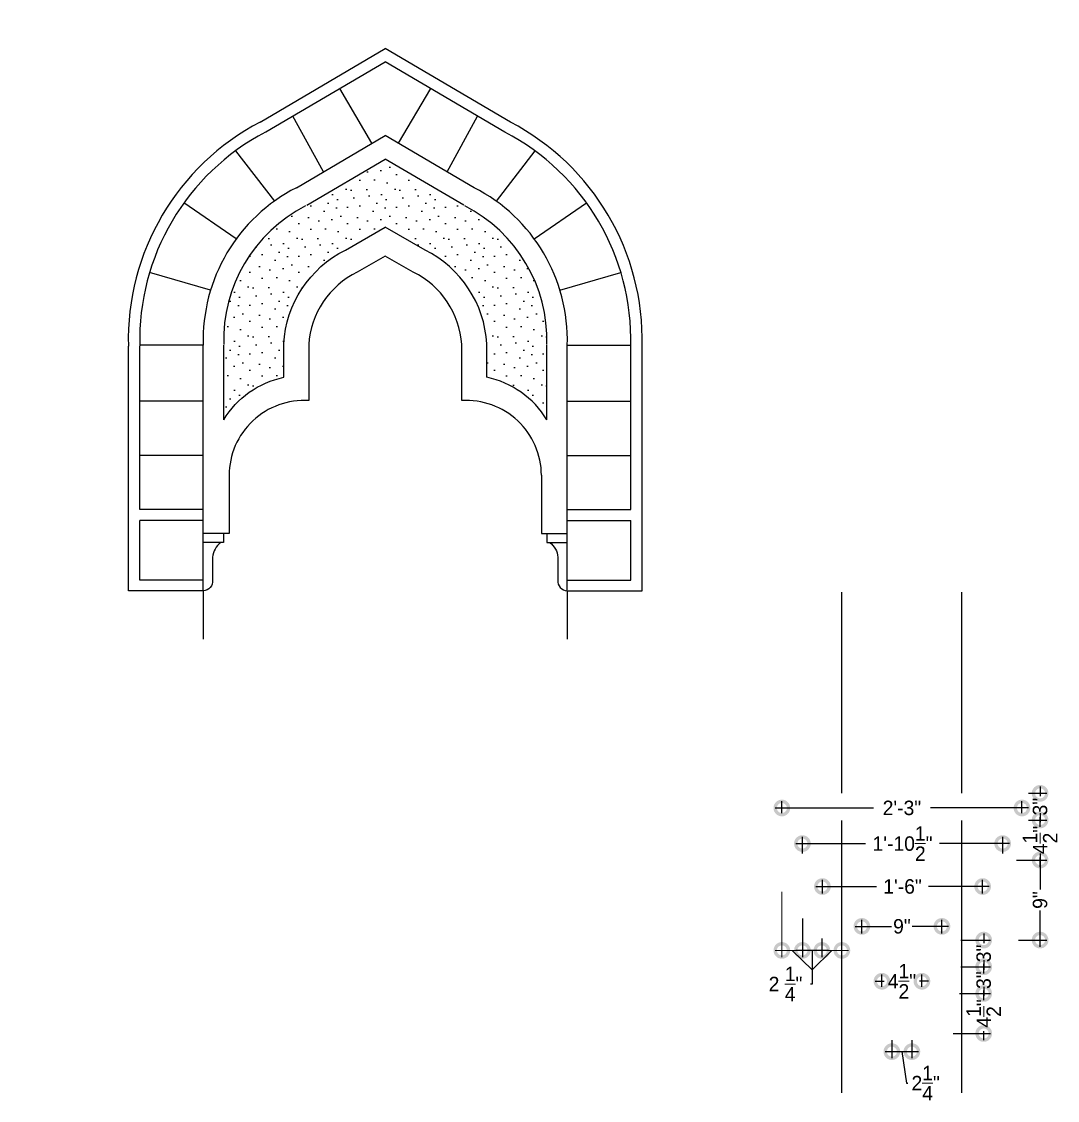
# Paper-space layout 'Layout3' of a CAD drawing. Header units: millimetres. Extents: x 394 to 1198, y 4 to 540.
# Drawn here: x 570.5 to 687, y 57.5 to 178.8 of the extents above; entities that cross this region are included whole.
import ezdxf
from ezdxf.xclip import XClip

# ---------------------------------------------------------------- set-up
doc = ezdxf.new("R2010")
doc.units = ezdxf.units.MM
doc.header["$XCLIPFRAME"] = 0
doc.layers.get('0').update_dxf_attribs({"color": 254})
doc.layers.add('Dim', color=7, linetype='Continuous', lineweight=9)
for name, color, linetype in [('ele', 43, 'Continuous'), ('ele1', 1, 'Continuous'), ('Pillar', 30, 'Continuous'), ('Text', 255, 'Continuous')]:
    doc.layers.add(name, color=color, linetype=linetype)
doc.dimstyles.new('¾ Scale', dxfattribs={"dimtxt": 1.625, "dimasz": 3, "dimexe": 0.75, "dimexo": 0.75, "dimgap": 0.09, "dimtad": 0, "dimdec": 3, "dimzin": 3, "dimdsep": 46, "dimlunit": 4, "dimtxsty": 'Standard', "dimblk": 'DOTSMALL', "dimcen": 0.09, "dimdle": 0.75, "dimadec": 0, "dimazin": 0, "dimtfac": 1, "dimtdec": 3, "dimtmove": 1, "dimatfit": 3, "dimfxl": 1, "dimtolj": 1, "dimtzin": 0, "dimarcsym": 0})

# ---------------------------------------------------------------- blocks, each defined once
blk = doc.blocks.new('Cangry')
at = {"color": 0, "linetype": 'ByBlock', "lineweight": -2, "ltscale": 3}
for p, q in [((13.5, 0), (-13.5, 0)), ((13.5, -3), (13.5, 0)), ((-13.5, -3), (-13.5, 0)), ((-3.18, -3), (-13.5, -3)), ((-11.25, -3), (-11.25, -7.5)), ((0, -6), (-3.18, -3)), ((3.18, -3), (0, -6)), ((13.5, -3), (3.18, -3)), ((11.39, -3), (11.39, -7.5)), ((-6.75, -7.5), (-11.25, -7.5)), ((-9, -7.5), (-9, -12)), ((6.89, -7.5), (11.39, -7.5)), ((9.14, -7.5), (9.14, -12))]:
    blk.add_line(p, q, dxfattribs=at)
blk.add_lwpolyline([(0, -8.07), (-3.18, -11.25), (0, -14.43), (3.18, -11.25)], close=True, dxfattribs=at)
for centre, start, end in [((-2.45, -11.54), 184.0381, 229.092), ((2.59, -11.54), 310.908, 355.9619)]:
    blk.add_arc(centre, 6.57, start, end, dxfattribs=at)
blk = doc.blocks.new('Lemp')
at = {"color": 0, "linetype": 'ByBlock', "lineweight": -2, "ltscale": 3}
for p, q in [((0, 15.11), (-5.52, 11.07)), ((0, 15.11), (5.52, 11.07)), ((5.52, 11.07), (-5.52, 11.07)), ((-3.16, 11.07), (-3.16, 6.49)), ((3.16, 6.49), (3.16, 11.07)), ((-3.16, 6.49), (3.16, 6.49)), ((0.53, 6.49), (-0.53, 6.49)), ((-0.53, 6.49), (-0.53, 0.53)), ((0.53, 0.53), (0.53, 6.49)), ((-1.85, 5), (-0.53, 3.51)), ((1.85, 5), (0.53, 3.51))]:
    blk.add_line(p, q, dxfattribs=at)
blk.add_arc((0, 0.53), 0.527, 180, 0, dxfattribs=at)
for points in [[(-1.85, 5), (-2.58, 5.37), (-3.12, 5.3), (-3.24, 4.96), (-3.02, 4.45), (-2.73, 4.59)], [(-1.24, 4.31), (-1.4, 4.93), (-1.17, 5.42), (-0.71, 4.88), (-0.97, 4.64)], [(1.24, 4.31), (1.4, 4.93), (1.17, 5.42), (0.71, 4.88), (0.97, 4.64)], [(1.85, 5), (2.58, 5.37), (3.12, 5.3), (3.24, 4.96), (3.02, 4.45), (2.73, 4.59)], [(-0.53, 1.34), (-0.84, 2.47), (-1.26, 2.79), (-2.15, 2.61), (-2.15, 2.08), (-1.67, 2.25), (-1.43, 2.39)], [(0.53, 1.34), (0.84, 2.47), (1.26, 2.79), (2.15, 2.61), (2.15, 2.08), (1.67, 2.25), (1.43, 2.39)]]:
    blk.add_spline(points, degree=3, dxfattribs=at)
blk = doc.blocks.new('LINE')
at = {"color": 0, "linetype": 'ByBlock', "lineweight": -2}
blk.add_line((0, 0), (12, 0), dxfattribs=at)
blk = doc.blocks.new('Gutka')
at = {"color": 0, "linetype": 'ByBlock', "lineweight": -2}
blk.add_line((4.5, 7.5), (-4.5, 7.5), dxfattribs=at)
for points in [[(4.5, 10.5), (-4.5, 10.5), (-4.5, 7.5), (4.5, 7.5)], [(-2.25, 7.5), (2.25, 7.5), (2.25, 4.5), (-2.25, 4.5)], [(-1.125, 4.5), (1.125, 4.5), (1.125, 0), (-1.125, 0)]]:
    blk.add_lwpolyline(points, close=True, dxfattribs=at)
blk = doc.blocks.new('_DotSmall')
at = {"layer": 'Text', "color": 0, "const_width": 0.5}
blk.add_lwpolyline([(-0.0625, 0, 1), (0.0625, 0, 1)], format="xyb", close=True, dxfattribs=at)
blk = doc.blocks.new('*D232')
at = {"layer": 'Defpoints', "color": 0, "transparency": 16777216}
for p in [(683, 92.04), (683, 89.04), (685.04, 89.04)]:
    blk.add_point(p, dxfattribs=at)
at = {"layer": 'Dim', "color": 0, "lineweight": -2, "transparency": 16777216}
for p, q in [((685.04, 92.79), (685.04, 91.71)), ((683.75, 92.04), (685.79, 92.04)), ((683.75, 89.04), (685.79, 89.04)), ((685.04, 88.29), (685.04, 89.37))]:
    blk.add_line(p, q, dxfattribs=at)
at = {"layer": 'Dim', "color": 0, "lineweight": -2, "transparency": 16777216, "xscale": 3, "yscale": 3, "zscale": 3}
for p, rotation in [((685.04, 92.04), 90), ((685.04, 89.04), 270)]:
    blk.add_blockref('_DotSmall', p, dxfattribs=dict(at, rotation=rotation))
at = {"layer": 'Dim', "color": 0, "transparency": 16777216, "insert": (685.04, 90.54), "char_height": 1.625, "attachment_point": 5, "rotation": 90}
blk.add_mtext('\\A1;3"', dxfattribs=at)
blk = doc.blocks.new('*D233')
at = {"layer": 'Defpoints', "color": 0, "transparency": 16777216}
for p in [(685.04, 84.54), (681.85, 75.54), (685.04, 75.54)]:
    blk.add_point(p, dxfattribs=at)
at = {"layer": 'Dim', "color": 0, "lineweight": -2, "transparency": 16777216}
for p, q in [((685.04, 85.29), (685.04, 81.21)), ((685.04, 74.79), (685.04, 78.87)), ((682.6, 75.54), (685.79, 75.54))]:
    blk.add_line(p, q, dxfattribs=at)
at = {"layer": 'Dim', "color": 0, "lineweight": -2, "transparency": 16777216, "xscale": 3, "yscale": 3, "zscale": 3}
for p, rotation in [((685.04, 84.54), 90), ((685.04, 75.54), 270)]:
    blk.add_blockref('_DotSmall', p, dxfattribs=dict(at, rotation=rotation))
at = {"layer": 'Dim', "color": 0, "transparency": 16777216, "insert": (685.04, 80.04), "char_height": 1.625, "attachment_point": 5, "rotation": 90}
blk.add_mtext('\\A1;9"', dxfattribs=at)
blk = doc.blocks.new('*D234')
at = {"layer": 'Defpoints', "color": 0, "transparency": 16777216}
for p in [(683, 89.04), (681.65, 84.54), (685.04, 84.54)]:
    blk.add_point(p, dxfattribs=at)
at = {"layer": 'Dim', "color": 0, "lineweight": -2, "transparency": 16777216}
for p, q in [((685.04, 89.79), (685.04, 88.78)), ((683.75, 89.04), (685.79, 89.04)), ((682.4, 84.54), (685.79, 84.54)), ((685.04, 83.79), (685.04, 84.81))]:
    blk.add_line(p, q, dxfattribs=at)
at = {"layer": 'Dim', "color": 0, "lineweight": -2, "transparency": 16777216, "xscale": 3, "yscale": 3, "zscale": 3}
for p, rotation in [((685.04, 89.04), 90), ((685.04, 84.54), 270)]:
    blk.add_blockref('_DotSmall', p, dxfattribs=dict(at, rotation=rotation))
at = {"layer": 'Dim', "color": 0, "transparency": 16777216, "insert": (685.04, 86.79), "char_height": 1.625, "attachment_point": 5, "rotation": 90}
blk.add_mtext('\\A1;4{\\H1x;\\S1/2;}"', dxfattribs=at)
blk = doc.blocks.new('*D235')
at = {"layer": 'Defpoints', "color": 0, "transparency": 16777216}
for p in [(675.37, 75.54), (675.37, 72.54), (678.7, 72.54)]:
    blk.add_point(p, dxfattribs=at)
at = {"layer": 'Dim', "color": 0, "lineweight": -2, "transparency": 16777216}
for p, q in [((676.12, 75.54), (679.45, 75.54)), ((678.7, 76.29), (678.7, 75.21)), ((678.7, 71.79), (678.7, 72.87)), ((676.12, 72.54), (679.45, 72.54))]:
    blk.add_line(p, q, dxfattribs=at)
at = {"layer": 'Dim', "color": 0, "lineweight": -2, "transparency": 16777216, "xscale": 3, "yscale": 3, "zscale": 3}
for p, rotation in [((678.7, 75.54), 90), ((678.7, 72.54), 270)]:
    blk.add_blockref('_DotSmall', p, dxfattribs=dict(at, rotation=rotation))
at = {"layer": 'Dim', "color": 0, "transparency": 16777216, "insert": (678.7, 74.04), "char_height": 1.625, "attachment_point": 5, "rotation": 90}
blk.add_mtext('\\A1;3"', dxfattribs=at)
blk = doc.blocks.new('*D236')
at = {"layer": 'Defpoints', "color": 0, "transparency": 16777216}
for p in [(675.37, 72.54), (676.75, 69.54), (678.7, 69.54)]:
    blk.add_point(p, dxfattribs=at)
at = {"layer": 'Dim', "color": 0, "lineweight": -2, "transparency": 16777216}
for p, q in [((678.7, 73.29), (678.7, 72.21)), ((676.12, 72.54), (679.45, 72.54)), ((677.5, 69.54), (679.45, 69.54)), ((678.7, 68.79), (678.7, 69.87))]:
    blk.add_line(p, q, dxfattribs=at)
at = {"layer": 'Dim', "color": 0, "lineweight": -2, "transparency": 16777216, "xscale": 3, "yscale": 3, "zscale": 3}
for p, rotation in [((678.7, 72.54), 90), ((678.7, 69.54), 270)]:
    blk.add_blockref('_DotSmall', p, dxfattribs=dict(at, rotation=rotation))
at = {"layer": 'Dim', "color": 0, "transparency": 16777216, "insert": (678.7, 71.04), "char_height": 1.625, "attachment_point": 5, "rotation": 90}
blk.add_mtext('\\A1;3"', dxfattribs=at)
blk = doc.blocks.new('*D237')
at = {"layer": 'Defpoints', "color": 0, "transparency": 16777216}
for p in [(675.24, 69.54), (674.5, 65.04), (678.7, 65.04)]:
    blk.add_point(p, dxfattribs=at)
at = {"layer": 'Dim', "color": 0, "lineweight": -2, "transparency": 16777216}
for p, q in [((675.99, 69.54), (679.45, 69.54)), ((678.7, 70.29), (678.7, 69.27)), ((675.25, 65.04), (679.45, 65.04)), ((678.7, 64.29), (678.7, 65.3))]:
    blk.add_line(p, q, dxfattribs=at)
at = {"layer": 'Dim', "color": 0, "lineweight": -2, "transparency": 16777216, "xscale": 3, "yscale": 3, "zscale": 3}
for p, rotation in [((678.7, 69.54), 90), ((678.7, 65.04), 270)]:
    blk.add_blockref('_DotSmall', p, dxfattribs=dict(at, rotation=rotation))
at = {"layer": 'Dim', "color": 0, "transparency": 16777216, "insert": (678.7, 67.29), "char_height": 1.625, "attachment_point": 5, "rotation": 90}
blk.add_mtext('\\A1;4{\\H1x;\\S1/2;}"', dxfattribs=at)
blk = doc.blocks.new('*D238')
at = {"layer": 'Defpoints', "color": 0, "transparency": 16777216}
for p in [(683, 90.39), (656, 89.04), (683, 89.04)]:
    blk.add_point(p, dxfattribs=at)
at = {"layer": 'Dim', "color": 0, "lineweight": -2, "transparency": 16777216}
for p, q in [((656, 89.79), (656, 91.14)), ((683, 89.79), (683, 91.14)), ((655.25, 90.39), (666.29, 90.39)), ((683.75, 90.39), (672.7, 90.39))]:
    blk.add_line(p, q, dxfattribs=at)
at = {"layer": 'Dim', "color": 0, "lineweight": -2, "transparency": 16777216, "xscale": 3, "yscale": 3, "zscale": 3, "rotation": 180}
blk.add_blockref('_DotSmall', (656, 90.39), dxfattribs=at)
at = {"layer": 'Dim', "color": 0, "lineweight": -2, "transparency": 16777216, "xscale": 3, "yscale": 3, "zscale": 3}
blk.add_blockref('_DotSmall', (683, 90.39), dxfattribs=at)
at = {"layer": 'Dim', "color": 0, "transparency": 16777216, "insert": (669.5, 90.39), "char_height": 1.625, "attachment_point": 5}
blk.add_mtext('\\A1;2\'-3"', dxfattribs=at)
blk = doc.blocks.new('*D239')
at = {"layer": 'Defpoints', "color": 0, "transparency": 16777216}
for p in [(680.83, 86.39), (658.31, 84.54), (680.83, 84.54)]:
    blk.add_point(p, dxfattribs=at)
at = {"layer": 'Dim', "color": 0, "lineweight": -2, "transparency": 16777216}
for p, q in [((657.56, 86.39), (665.42, 86.39)), ((658.31, 85.29), (658.31, 87.14)), ((681.58, 86.39), (673.72, 86.39)), ((680.83, 85.29), (680.83, 87.14))]:
    blk.add_line(p, q, dxfattribs=at)
at = {"layer": 'Dim', "color": 0, "lineweight": -2, "transparency": 16777216, "xscale": 3, "yscale": 3, "zscale": 3, "rotation": 180}
blk.add_blockref('_DotSmall', (658.31, 86.39), dxfattribs=at)
at = {"layer": 'Dim', "color": 0, "lineweight": -2, "transparency": 16777216, "xscale": 3, "yscale": 3, "zscale": 3}
blk.add_blockref('_DotSmall', (680.83, 86.39), dxfattribs=at)
at = {"layer": 'Dim', "color": 0, "transparency": 16777216, "insert": (669.57, 86.39), "char_height": 1.625, "attachment_point": 5}
blk.add_mtext('\\A1;1\'-10{\\H1x;\\S1/2;}"', dxfattribs=at)
blk = doc.blocks.new('*D240')
at = {"layer": 'Defpoints', "color": 0, "transparency": 16777216}
for p in [(678.58, 81.56), (660.56, 80.04), (678.58, 80.04)]:
    blk.add_point(p, dxfattribs=at)
at = {"layer": 'Dim', "color": 0, "lineweight": -2, "transparency": 16777216}
for p, q in [((659.81, 81.56), (666.64, 81.56)), ((660.56, 80.79), (660.56, 82.31)), ((679.33, 81.56), (672.5, 81.56)), ((678.58, 80.79), (678.58, 82.31))]:
    blk.add_line(p, q, dxfattribs=at)
at = {"layer": 'Dim', "color": 0, "lineweight": -2, "transparency": 16777216, "xscale": 3, "yscale": 3, "zscale": 3, "rotation": 180}
blk.add_blockref('_DotSmall', (660.56, 81.56), dxfattribs=at)
at = {"layer": 'Dim', "color": 0, "lineweight": -2, "transparency": 16777216, "xscale": 3, "yscale": 3, "zscale": 3}
blk.add_blockref('_DotSmall', (678.58, 81.56), dxfattribs=at)
at = {"layer": 'Dim', "color": 0, "transparency": 16777216, "insert": (669.57, 81.56), "char_height": 1.625, "attachment_point": 5}
blk.add_mtext('\\A1;1\'-6"', dxfattribs=at)
blk = doc.blocks.new('*D241')
at = {"layer": 'Defpoints', "color": 0, "transparency": 16777216}
for p in [(674, 77.08), (665, 75.54), (674, 75.54)]:
    blk.add_point(p, dxfattribs=at)
at = {"layer": 'Dim', "color": 0, "lineweight": -2, "transparency": 16777216}
for p, q in [((665, 76.29), (665, 77.83)), ((674, 76.29), (674, 77.83)), ((664.25, 77.08), (668.33, 77.08)), ((674.75, 77.08), (670.67, 77.08))]:
    blk.add_line(p, q, dxfattribs=at)
at = {"layer": 'Dim', "color": 0, "lineweight": -2, "transparency": 16777216, "xscale": 3, "yscale": 3, "zscale": 3, "rotation": 180}
blk.add_blockref('_DotSmall', (665, 77.08), dxfattribs=at)
at = {"layer": 'Dim', "color": 0, "lineweight": -2, "transparency": 16777216, "xscale": 3, "yscale": 3, "zscale": 3}
blk.add_blockref('_DotSmall', (674, 77.08), dxfattribs=at)
at = {"layer": 'Dim', "color": 0, "transparency": 16777216, "insert": (669.5, 77.08), "char_height": 1.625, "attachment_point": 5}
blk.add_mtext('\\A1;9"', dxfattribs=at)
blk = doc.blocks.new('*D242')
at = {"layer": 'Defpoints', "color": 0, "transparency": 16777216}
for p in [(671.75, 70.91), (667.25, 69.54), (671.75, 69.54)]:
    blk.add_point(p, dxfattribs=at)
at = {"layer": 'Dim', "color": 0, "lineweight": -2, "transparency": 16777216}
for p, q in [((667.25, 70.29), (667.25, 71.66)), ((671.75, 70.29), (671.75, 71.66)), ((666.5, 70.91), (667.51, 70.91)), ((672.5, 70.91), (671.48, 70.91))]:
    blk.add_line(p, q, dxfattribs=at)
at = {"layer": 'Dim', "color": 0, "lineweight": -2, "transparency": 16777216, "xscale": 3, "yscale": 3, "zscale": 3, "rotation": 180}
blk.add_blockref('_DotSmall', (667.25, 70.91), dxfattribs=at)
at = {"layer": 'Dim', "color": 0, "lineweight": -2, "transparency": 16777216, "xscale": 3, "yscale": 3, "zscale": 3}
blk.add_blockref('_DotSmall', (671.75, 70.91), dxfattribs=at)
at = {"layer": 'Dim', "color": 0, "transparency": 16777216, "insert": (669.5, 70.91), "char_height": 1.625, "attachment_point": 5}
blk.add_mtext('\\A1;4{\\H1x;\\S1/2;}"', dxfattribs=at)
blk = doc.blocks.new('*D243')
at = {"layer": 'Defpoints', "color": 0, "transparency": 16777216}
for p in [(668.37, 65.04), (670.62, 65.04), (670.62, 63)]:
    blk.add_point(p, dxfattribs=at)
at = {"layer": 'Dim', "color": 0, "lineweight": -2, "transparency": 16777216}
for p, q in [((668.37, 64.29), (668.37, 62.25)), ((670.62, 64.29), (670.62, 62.25)), ((667.62, 63), (671.37, 63)), ((669.5, 63), (670, 59.46)), ((670, 59.46), (670.18, 59.46))]:
    blk.add_line(p, q, dxfattribs=at)
at = {"layer": 'Dim', "color": 0, "lineweight": -2, "transparency": 16777216, "xscale": 3, "yscale": 3, "zscale": 3, "rotation": 180}
blk.add_blockref('_DotSmall', (668.37, 63), dxfattribs=at)
at = {"layer": 'Dim', "color": 0, "lineweight": -2, "transparency": 16777216, "xscale": 3, "yscale": 3, "zscale": 3}
blk.add_blockref('_DotSmall', (670.62, 63), dxfattribs=at)
at = {"layer": 'Dim', "color": 0, "transparency": 16777216, "insert": (672.17, 59.46), "char_height": 1.625, "attachment_point": 5}
blk.add_mtext('\\A1;2{\\H1x;\\S1/4;}"', dxfattribs=at)
blk = doc.blocks.new('*D244')
at = {"layer": 'Defpoints', "color": 0, "transparency": 16777216}
for p in [(658.31, 78.71), (660.5, 76.46), (658.31, 74.38)]:
    blk.add_point(p, dxfattribs=at)
at = {"layer": 'Dim', "color": 0, "lineweight": -2, "transparency": 16777216}
for p, q in [((658.31, 77.96), (658.31, 73.63)), ((660.5, 75.71), (660.5, 73.63)), ((661.25, 74.38), (657.56, 74.38)), ((659.41, 74.38), (659.39, 70.6)), ((659.39, 70.6), (659.21, 70.6))]:
    blk.add_line(p, q, dxfattribs=at)
at = {"layer": 'Dim', "color": 0, "lineweight": -2, "transparency": 16777216, "xscale": 3, "yscale": 3, "zscale": 3, "rotation": 180}
blk.add_blockref('_DotSmall', (658.31, 74.38), dxfattribs=at)
at = {"layer": 'Dim', "color": 0, "lineweight": -2, "transparency": 16777216, "xscale": 3, "yscale": 3, "zscale": 3}
blk.add_blockref('_DotSmall', (660.5, 74.38), dxfattribs=at)
at = {"layer": 'Dim', "color": 0, "transparency": 16777216, "insert": (656.41, 70.6), "char_height": 1.625, "attachment_point": 5}
blk.add_mtext('\\A1;\\A1;2 \\S1/4;"', dxfattribs=at)

psp = doc.layouts.new('Layout3')

# ---------------------------------------------------------------- hatches: boundary and pattern name
h = psp.add_hatch()
h.set_pattern_fill('STIP1', scale=5.5, style=0, pattern_type=2)
h.set_pattern_definition([(0, (607.876, 153.4756), (0, 5.5), [0, -5.5]), (0, (608.536, 152.5956), (0, 5.5), [0, -5.5]), (0, (608.261, 151.2756), (0, 5.5), [0, -5.5]), (0, (610.186, 150.0106), (0, 5.5), [0, -5.5]), (0, (610.021, 151.9906), (0, 5.5), [0, -5.5]), (0, (611.506, 153.3106), (0, 5.5), [0, -5.5]), (0, (609.581, 153.6956), (0, 5.5), [0, -5.5]), (0, (611.891, 151.4406), (0, 5.5), [0, -5.5]), (0, (611.616, 149.6806), (0, 5.5), [0, -5.5]), (0, (607.546, 148.8556), (0, 5.5), [0, -5.5]), (0, (608.536, 149.9556), (0, 5.5), [0, -5.5]), (0, (609.306, 148.9106), (0, 5.5), [0, -5.5]), (0, (612.661, 152.4306), (0, 5.5), [0, -5.5]), (0, (610.901, 151.0556), (0, 5.5), [0, -5.5]), (0, (610.461, 152.8706), (0, 5.5), [0, -5.5]), (0, (611.396, 152.3756), (0, 5.5), [0, -5.5]), (0, (609.416, 150.8906), (0, 5.5), [0, -5.5]), (0, (610.956, 153.8606), (0, 5.5), [0, -5.5]), (0, (612.661, 150.6156), (0, 5.5), [0, -5.5]), (0, (612.496, 148.9656), (0, 5.5), [0, -5.5])])
h.paths.add_polyline_path([(611.3981, 163.3418), (602.5063, 158.1092, 0.29150168), (593.2282, 142.4568), (593.2282, 134.0395, -0.20703918), (599.9757, 138.8105), (599.9757, 142.5671, -0.2684498), (606.9226, 153.1158), (611.3981, 155.6935), (615.8735, 153.1158, -0.2684498), (622.8204, 142.5671), (622.8204, 138.8105, -0.20703918), (629.5679, 134.0395), (629.5679, 142.4568, 0.29150168), (620.2898, 158.1092)])

# ---------------------------------------------------------------- linework, layer by layer
at = {"color": 7}
for p, q in [((597.3257, 167.5018), (611.3981, 175.783)), ((625.4704, 167.5018), (611.3981, 175.783)), ((597.9776, 166.394), (611.3981, 174.2916)), ((624.8463, 166.3776), (611.3981, 174.2916)), ((609.8948, 165.1272), (606.2756, 171.2772)), ((612.9013, 165.1272), (616.5205, 171.2772)), ((604.4416, 161.9181), (601.0084, 168.1775)), ((618.3545, 161.9181), (621.7877, 168.1775)), ((601.4002, 160.1283), (611.3981, 166.0118)), ((621.3959, 160.1283), (611.3981, 166.0118)), ((594.559, 164.2665), (598.9403, 158.6292)), ((628.2371, 164.2665), (623.8558, 158.6292)), ((602.5673, 158.1451), (611.3981, 163.3418)), ((620.2288, 158.1451), (611.3981, 163.3418)), ((594.6419, 154.3757), (588.7534, 158.411)), ((628.1542, 154.3757), (634.0427, 158.411)), ((591.752, 148.6032), (584.9028, 150.6065)), ((631.0441, 148.6032), (637.8933, 150.6065)), ((582.5058, 114.8224), (582.5058, 142.3052)), ((590.9271, 142.4209), (583.7888, 142.4209)), ((590.9271, 114.8224), (590.9271, 142.4209)), ((593.2282, 134.0395), (593.2282, 142.4209)), ((629.5679, 134.0395), (629.5679, 142.4209)), ((631.869, 114.8224), (631.869, 142.4209)), ((631.869, 142.4209), (639.0073, 142.4209)), ((640.2903, 114.8224), (640.2903, 142.3052)), ((590.9271, 136.1101), (583.7912, 136.1101)), ((631.869, 136.1101), (639.0049, 136.1101)), ((590.9271, 130.0249), (583.7912, 130.0249)), ((631.869, 130.0249), (639.0049, 130.0249)), ((593.834, 127.7911), (593.834, 121.2375)), ((628.9621, 127.7911), (628.9621, 121.2375)), ((590.9271, 123.9379), (583.7912, 123.9379)), ((631.869, 123.9379), (639.0049, 123.9379)), ((590.9271, 122.6949), (583.7912, 122.6949)), ((631.869, 122.6949), (639.0049, 122.6949)), ((593.834, 121.2375), (590.9271, 121.2375)), ((593.224, 120.2256), (590.9271, 120.2256)), ((593.224, 121.2375), (593.224, 120.2256)), ((628.9621, 121.2375), (631.869, 121.2375)), ((629.5721, 121.2375), (629.5721, 120.2256)), ((629.5721, 120.2256), (631.869, 120.2256)), ((590.9271, 114.8224), (582.5058, 114.8224)), ((590.9271, 114.8224), (590.9271, 109.3821)), ((631.869, 114.8224), (631.869, 109.3821)), ((631.9546, 114.8224), (640.2903, 114.8224))]:
    psp.add_line(p, q, dxfattribs=at)
for points in [[(593.2282, 134.0395, -0.20703918), (599.9757, 138.8105), (599.9757, 142.5671, -0.2684498), (606.9226, 153.1158), (611.3981, 155.6935)], [(629.5679, 134.0395, 0.20703918), (622.8204, 138.8105), (622.8204, 142.5671, 0.2684498), (615.8735, 153.1158), (611.3981, 155.6935)], [(628.9621, 127.7911, 0.43062398), (620.0048, 136.1873), (620.0048, 142.4805, 0.26847994), (614.5443, 150.6321), (611.3981, 152.4443), (608.2518, 150.6321, 0.26847994), (602.7913, 142.4805), (602.7913, 136.1873, 0.43062398), (593.834, 127.7911, -0.43062398)], [(592.9139, 120.2256, 0.23314334), (591.9891, 118.5732), (591.9891, 115.9986)], [(629.8822, 120.2256, -0.23314334), (630.807, 118.5732), (630.807, 115.9986)], [(591.9891, 115.9986, -0.4374543), (590.9271, 114.8224, -56.04512594)], [(630.807, 115.9986, 0.4374543), (631.869, 114.8224, 56.04512594)]]:
    psp.add_lwpolyline(points, format="xyb", dxfattribs=at)
for points in [[(583.7912, 123.9379), (583.7912, 142.3052)], [(639.0049, 123.9379), (639.0049, 142.3052)], [(590.9271, 115.9986), (583.7912, 115.9986), (583.7912, 122.6949)], [(631.869, 115.9986), (639.0049, 115.9986), (639.0049, 122.6949)]]:
    psp.add_lwpolyline(points, dxfattribs=at)
for centre, radius, start, end in [((610.1505, 143.002), 27.6535, 117.63053, 181.44381), ((612.6456, 143.002), 27.6535, 358.55619, 62.36947), ((610.1505, 143.002), 26.3681, 117.63053, 181.44381), ((612.6456, 143.002), 26.3681, 358.521414, 62.438014), ((610.1505, 143.002), 19.2323, 117.063821, 181.731312), ((612.6456, 143.002), 19.2323, 358.268688, 62.936179), ((610.1505, 143.002), 16.9311, 117.063821, 181.731312), ((612.6456, 143.002), 16.9311, 358.268688, 62.936179)]:
    psp.add_arc(centre, radius, start, end, dxfattribs=at)
at = {"layer": 'Dim'}
for p, q in [((655.9993, 80.9596), (655.9993, 73.6279)), ((659.0613, 74.3779), (655.2493, 74.3779)), ((657.1553, 74.3779), (659.398, 72.1797)), ((661.6238, 74.3779), (659.398, 72.1797)), ((663.4988, 74.3779), (659.7488, 74.3779)), ((660.4988, 74.7914), (660.4988, 73.6279)), ((662.7488, 74.7914), (662.7488, 73.6279))]:
    psp.add_line(p, q, dxfattribs=at)

# ---------------------------------------------------------------- block references
at = {"layer": 'Dim', "xscale": 3, "yscale": 3, "zscale": 3, "rotation": 180}
for p in [(655.9993, 74.3779), (660.4988, 74.3779)]:
    psp.add_blockref('_DotSmall', p, dxfattribs=at)
at = {"layer": 'Dim', "xscale": 3, "yscale": 3, "zscale": 3}
psp.add_blockref('_DotSmall', (662.7488, 74.3779), dxfattribs=at)
at = {"layer": 'ele'}
ref = psp.add_blockref('Lemp', (583.9988, 95.971), dxfattribs=dict(at, row_count=2, column_count=2, row_spacing=140, column_spacing=85.5))
XClip(ref).set_block_clipping_path([(61.9705387775, -37.6007886016), (110.0423510309, 18.6999914033)])
ref = psp.add_blockref('Cangry', (583.9988, 92.0414), dxfattribs=dict(at, row_count=2, column_count=2, row_spacing=140, column_spacing=85.5))
XClip(ref).set_block_clipping_path([(61.9705387774, -33.6711723744), (110.0423510309, 22.6296076306)])
at = {"layer": 'ele1'}
ref = psp.add_blockref('Gutka', (583.9988, 65.039), dxfattribs=dict(at, row_count=2, column_count=2, row_spacing=140, column_spacing=85.5))
XClip(ref).set_block_clipping_path([(61.9705387775, -6.6688080863), (110.042351031, 49.6319719187)])
at = {"layer": 'Pillar'}
ref = psp.add_blockref('LINE', (662.7488, 92.0414), dxfattribs=dict(at, xscale=-4.700000000000728, yscale=4.690000000000509, zscale=4.69, rotation=270, row_count=2, column_count=2, row_spacing=13.5, column_spacing=-140))
XClip(ref).set_block_clipping_path([(-7.1640792286, -3.577710282), (4.8148101342, 6.672143077)])
ref = psp.add_blockref('LINE', (662.7488, 22.0414), dxfattribs=dict(at, xscale=-5.579999999999927, yscale=4.690000000000509, zscale=4.69, rotation=270, row_count=2, column_count=2, row_spacing=13.5, column_spacing=-140))
XClip(ref).set_block_clipping_path([(6.5105425852, -3.577710282), (16.6002881058, 6.672143077)])

# ---------------------------------------------------------------- dimensions: what is measured, and where the dimension line sits
at = {"layer": 'Dim'}
for base, p1, p2, picture, middle in [((685.0382, 89.0414), (682.9982, 92.0414), (682.9982, 89.0414), '*D232', (685.0382, 90.5414)), ((685.0382, 84.5414), (682.9982, 89.0414), (681.6474, 84.5414), '*D234', (685.0382, 86.7914)), ((685.0382, 75.5414), (685.0382, 84.5414), (681.8468, 75.5414), '*D233', (685.0382, 80.0414)), ((678.7024, 72.539), (675.3739, 75.5414), (675.3739, 72.539), '*D235', (678.7024, 74.0402)), ((678.7024, 69.539), (675.3739, 72.539), (676.7474, 69.539), '*D236', (678.7024, 71.039)), ((678.7024, 65.039), (675.2407, 69.539), (674.5044, 65.039), '*D237', (678.7024, 67.289))]:
    dim = psp.add_linear_dim(base=base, p1=p1, p2=p2, angle=90, dimstyle='¾ Scale', dxfattribs=at)
    dim.commit()
    dim.dimension.update_dxf_attribs({"geometry": picture, "text_midpoint": middle})
for base, p1, p2, picture, middle in [((682.9982, 90.3922), (655.9993, 89.0414), (682.9982, 89.0414), '*D238', (669.4988, 90.3922)), ((680.8268, 86.38683), (658.31127, 84.54135), (680.8268, 84.54135), '*D239', (669.56903, 86.38683)), ((678.5768, 81.5647), (660.56127, 80.04135), (678.5768, 80.04135), '*D240', (669.56903, 81.5647)), ((673.9988, 77.0802), (664.9988, 75.539), (673.9988, 75.539), '*D241', (669.4988, 77.0802)), ((671.7488, 70.9097), (667.2488, 69.539), (671.7488, 69.539), '*D242', (669.4988, 70.9097))]:
    dim = psp.add_linear_dim(base=base, p1=p1, p2=p2, dimstyle='¾ Scale', dxfattribs=at)
    dim.commit()
    dim.dimension.update_dxf_attribs({"geometry": picture, "text_midpoint": middle})
dim = psp.add_linear_dim(base=(658.3113, 74.3779), p1=(660.4988, 76.4596), p2=(658.3113, 78.7096), text='\\A1;2 \\S1/4;"', dimstyle='¾ Scale', dxfattribs=at)
dim.commit()
dim.dimension.update_dxf_attribs({"geometry": '*D244', "text_midpoint": (659.123, 70.5957), "dimtype": 160})
dim = psp.add_linear_dim(base=(670.6238, 62.9971), p1=(668.3738, 65.039), p2=(670.6238, 65.039), dimstyle='¾ Scale', dxfattribs=at)
dim.commit()
dim.dimension.update_dxf_attribs({"geometry": '*D243', "text_midpoint": (670.2727, 59.464), "dimtype": 160})

doc.saveas('drawing.dxf')
